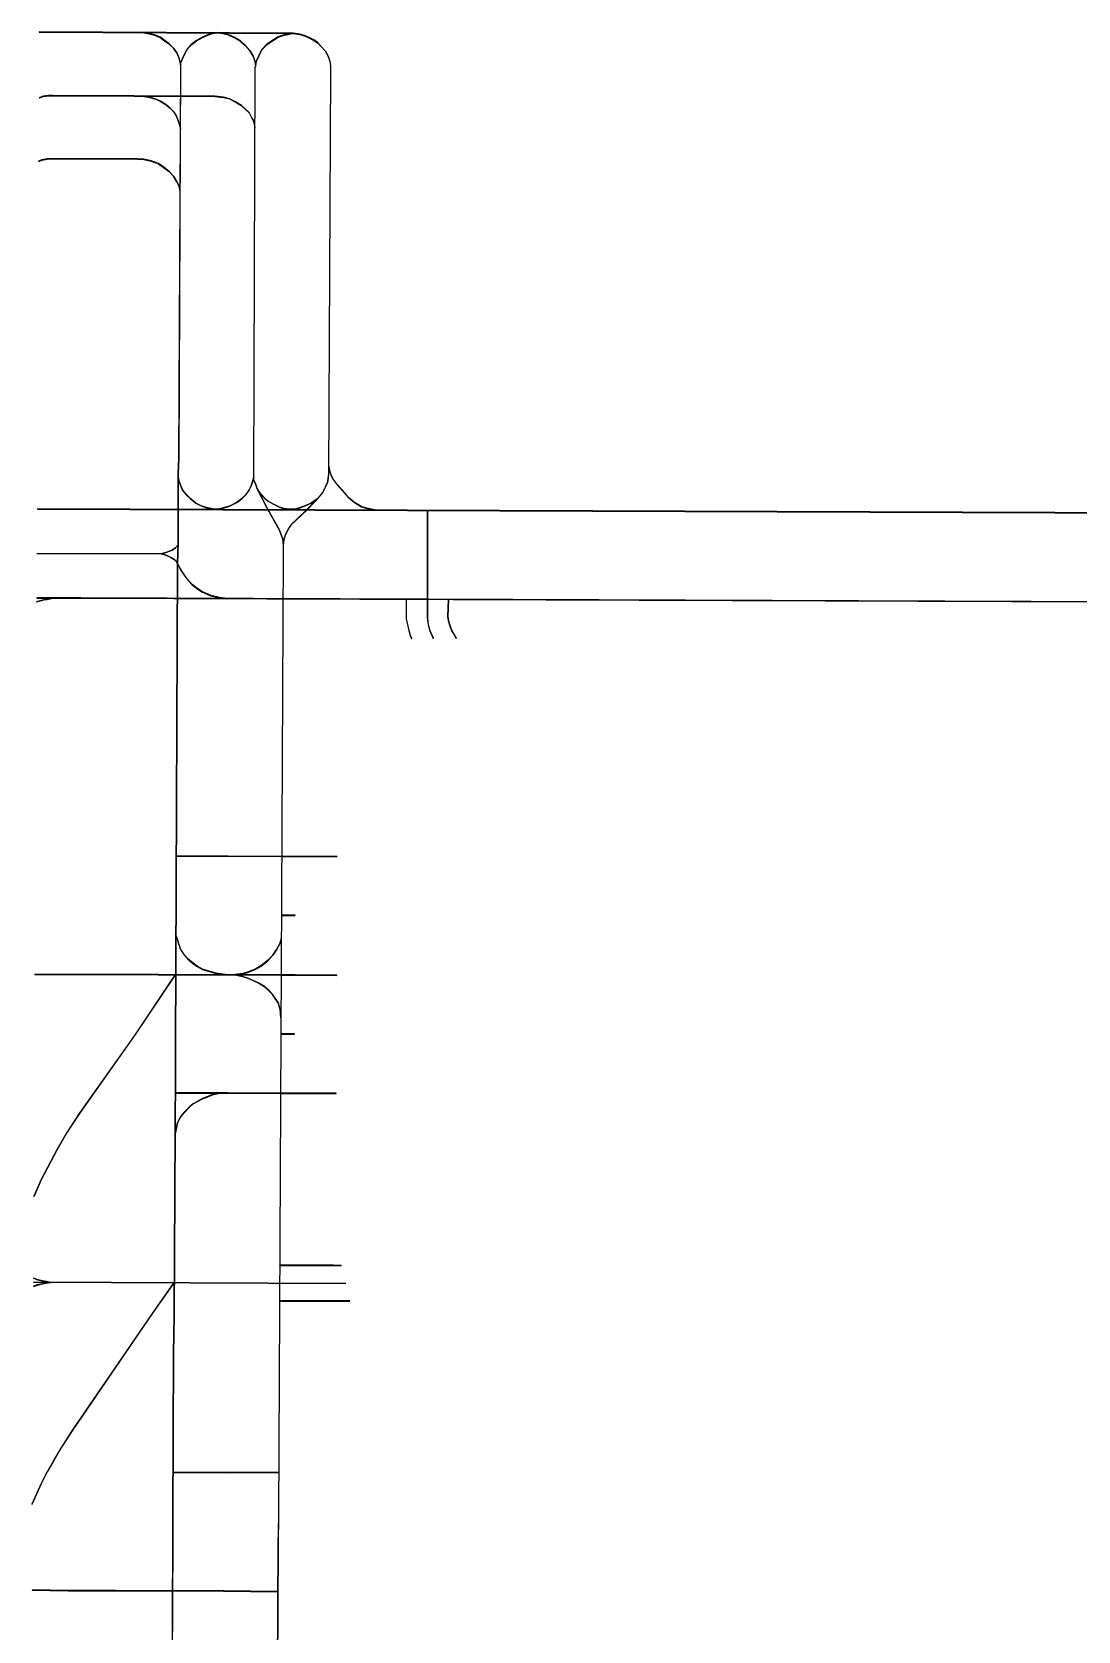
# Model space of a CAD drawing. Extents: x -35426891 to -35397092, y 11996571 to 12011386.
# Drawn here: x -35415089 to -35410662, y 12004619 to 12011386 of the extents above; entities that cross this region are included whole.
import ezdxf

# ---------------------------------------------------------------- set-up
doc = ezdxf.new("R2010")
doc.units = 0

msp = doc.modelspace()

# ---------------------------------------------------------------- linework, layer by layer
at = {"layer": 'mg_to_dxf', "color": 2}
for points in [[(-35413983.46, 12011379.45), (-35413983.39, 12011380.45), (-35415058.08, 12011386.01), (-35415058.08, 12011385.01)], [(-35414593.25, 12011378.07), (-35414593.03, 12011379.04), (-35414623.67, 12011384.61), (-35414623.85, 12011383.63)], [(-35414571.02, 12011372.51), (-35414570.72, 12011373.46), (-35414593.03, 12011379.04), (-35414593.25, 12011378.07)], [(-35414546.06, 12011362.8), (-35414545.56, 12011363.68), (-35414570.72, 12011373.46), (-35414571.02, 12011372.51)], [(-35414532.19, 12011351.7), (-35414531.59, 12011352.51), (-35414545.56, 12011363.68), (-35414546.06, 12011362.8)], [(-35414367.41, 12011362.79), (-35414367.85, 12011363.69), (-35414392.96, 12011349.74), (-35414392.41, 12011348.9)], [(-35414345.17, 12011372.52), (-35414345.54, 12011373.45), (-35414367.85, 12011363.69), (-35414367.41, 12011362.79)], [(-35414325.75, 12011379.46), (-35414325.99, 12011380.44), (-35414345.54, 12011373.45), (-35414345.17, 12011372.52)], [(-35414303.6, 12011382.23), (-35414303.6, 12011383.23), (-35414325.99, 12011380.44), (-35414325.75, 12011379.46)], [(-35414281.42, 12011379.45), (-35414281.23, 12011380.44), (-35414303.6, 12011383.23), (-35414303.6, 12011382.23)], [(-35414259.22, 12011373.9), (-35414258.89, 12011374.85), (-35414281.23, 12011380.44), (-35414281.42, 12011379.45)], [(-35414231.44, 12011361.4), (-35414230.98, 12011362.3), (-35414258.89, 12011374.85), (-35414259.22, 12011373.9)], [(-35414209.23, 12011348.91), (-35414208.65, 12011349.73), (-35414230.98, 12011362.3), (-35414231.44, 12011361.4)], [(-35414047.24, 12011364.18), (-35414047.68, 12011365.09), (-35414067.22, 12011352.53), (-35414066.68, 12011351.69)], [(-35414022.28, 12011372.5), (-35414022.53, 12011373.47), (-35414047.68, 12011365.09), (-35414047.24, 12011364.18)], [(-35414005.6, 12011375.28), (-35414005.8, 12011376.26), (-35414022.53, 12011373.47), (-35414022.28, 12011372.5)], [(-35413994.47, 12011378.06), (-35413994.66, 12011379.05), (-35414005.8, 12011376.26), (-35414005.6, 12011375.28)], [(-35413983.37, 12011379.45), (-35413983.49, 12011380.44), (-35413994.66, 12011379.05), (-35413994.47, 12011378.06)], [(-35413964.02, 12011376.67), (-35413963.85, 12011377.66), (-35413983.39, 12011380.45), (-35413983.46, 12011379.45)], [(-35413950.15, 12011373.89), (-35413949.89, 12011374.86), (-35413963.85, 12011377.66), (-35413964.02, 12011376.67)], [(-35413933.49, 12011368.34), (-35413933.14, 12011369.28), (-35413949.89, 12011374.86), (-35413950.15, 12011373.89)], [(-35413916.82, 12011361.4), (-35413916.4, 12011362.3), (-35413933.14, 12011369.28), (-35413933.49, 12011368.34)], [(-35413900.15, 12011353.06), (-35413899.66, 12011353.93), (-35413916.4, 12011362.3), (-35413916.82, 12011361.4)], [(-35413880.74, 12011340.58), (-35413880.09, 12011341.35), (-35413899.66, 12011353.93), (-35413900.15, 12011353.06)], [(-35414509.94, 12011336.41), (-35414509.3, 12011337.18), (-35414531.59, 12011352.51), (-35414532.19, 12011351.7)], [(-35414490.51, 12011316.98), (-35414489.75, 12011317.63), (-35414509.3, 12011337.18), (-35414509.94, 12011336.41)], [(-35414476.65, 12011297.57), (-35414475.77, 12011298.06), (-35414489.75, 12011317.63), (-35414490.51, 12011316.98)], [(-35414468.33, 12011278.16), (-35414467.38, 12011278.5), (-35414475.77, 12011298.06), (-35414476.65, 12011297.57)], [(-35414436.8, 12011304.53), (-35414437.67, 12011305.02), (-35414451.61, 12011275.75), (-35414450.7, 12011275.34)], [(-35414428.48, 12011317), (-35414429.27, 12011317.61), (-35414437.67, 12011305.02), (-35414436.8, 12011304.53)], [(-35414414.62, 12011332.25), (-35414415.3, 12011332.99), (-35414429.27, 12011317.61), (-35414428.48, 12011317)], [(-35414392.41, 12011348.9), (-35414392.96, 12011349.74), (-35414415.3, 12011332.99), (-35414414.62, 12011332.25)], [(-35414187.02, 12011329.48), (-35414186.31, 12011330.19), (-35414208.65, 12011349.73), (-35414209.23, 12011348.91)], [(-35414167.58, 12011307.27), (-35414166.77, 12011307.85), (-35414186.31, 12011330.19), (-35414187.02, 12011329.48)], [(-35414153.71, 12011283.68), (-35414152.8, 12011284.11), (-35414166.77, 12011307.85), (-35414167.58, 12011307.27)], [(-35414116.64, 12011310.06), (-35414117.48, 12011310.63), (-35414139.82, 12011263.16), (-35414138.85, 12011262.87)], [(-35414094.47, 12011333.62), (-35414095.11, 12011334.4), (-35414117.48, 12011310.63), (-35414116.64, 12011310.06)], [(-35414066.68, 12011351.69), (-35414067.22, 12011352.53), (-35414095.11, 12011334.4), (-35414094.47, 12011333.62)], [(-35413866.86, 12011325.32), (-35413866.13, 12011326), (-35413880.09, 12011341.35), (-35413880.74, 12011340.58)], [(-35413847.42, 12011304.48), (-35413846.6, 12011305.07), (-35413866.13, 12011326), (-35413866.86, 12011325.32)], [(-35413836.33, 12011283.69), (-35413835.42, 12011284.1), (-35413846.6, 12011305.07), (-35413847.42, 12011304.48)], [(-35414459, 12011242.13), (-35414460, 12011242.14), (-35414468.36, 12009584.23), (-35414467.36, 12009584.21)], [(-35414462.78, 12011258.73), (-35414461.8, 12011258.95), (-35414467.38, 12011278.5), (-35414468.33, 12011278.16)], [(-35414460, 12011242.05), (-35414459.01, 12011242.22), (-35414461.8, 12011258.95), (-35414462.78, 12011258.73)], [(-35414450.7, 12011275.34), (-35414451.61, 12011275.75), (-35414460, 12011256.16), (-35414459, 12011255.95)], [(-35414459, 12011255.95), (-35414460, 12011256.16), (-35414460, 12011242.13), (-35414459, 12011242.13)], [(-35414145.39, 12011261.5), (-35414144.42, 12011261.75), (-35414152.8, 12011284.11), (-35414153.71, 12011283.68)], [(-35414144.4, 12011236.57), (-35414145.4, 12011236.57), (-35414150.97, 12009502.09), (-35414149.97, 12009502.09)], [(-35414142.64, 12011242.22), (-35414141.6, 12011242.05), (-35414144.42, 12011261.75), (-35414145.39, 12011261.5)], [(-35414145.35, 12011236.79), (-35414144.46, 12011236.34), (-35414141.6, 12011242.05), (-35414142.64, 12011242.22)], [(-35414138.85, 12011262.87), (-35414139.82, 12011263.16), (-35414142.62, 12011242.2), (-35414141.62, 12011242.07)], [(-35414138.85, 12011262.87), (-35414139.82, 12011263.16), (-35414139.82, 12011263.16), (-35414138.85, 12011262.87)], [(-35413828.01, 12011261.5), (-35413827.03, 12011261.75), (-35413835.42, 12011284.1), (-35413836.33, 12011283.69)], [(-35413833.59, 12009516.05), (-35413832.59, 12009515.97), (-35413824.24, 12011221.25), (-35413825.24, 12011221.26)], [(-35413825.24, 12011242.1), (-35413824.24, 12011242.17), (-35413827.03, 12011261.75), (-35413828.01, 12011261.5)], [(-35413825.24, 12011221.26), (-35413824.24, 12011221.25), (-35413824.24, 12011242.17), (-35413825.24, 12011242.1)], [(-35415041.25, 12011113.58), (-35415041.5, 12011114.56), (-35415058.27, 12011107.57), (-35415057.89, 12011106.65)], [(-35415019.07, 12011116.35), (-35415019.13, 12011117.35), (-35415041.5, 12011114.56), (-35415041.25, 12011113.58)], [(-35414999.62, 12011116.35), (-35414999.61, 12011117.35), (-35415019.13, 12011117.35), (-35415019.07, 12011116.35)], [(-35414314.76, 12011113.57), (-35414314.7, 12011114.57), (-35414999.61, 12011117.35), (-35414999.62, 12011116.35)], [(-35414596.04, 12011110.79), (-35414595.81, 12011111.77), (-35414623.69, 12011115.95), (-35414623.84, 12011114.97)], [(-35414565.47, 12011101.07), (-35414565.12, 12011102.01), (-35414595.81, 12011111.77), (-35414596.04, 12011110.79)], [(-35414546.04, 12011092.74), (-35414545.58, 12011093.63), (-35414565.12, 12011102.01), (-35414565.47, 12011101.07)], [(-35414523.83, 12011078.86), (-35414523.25, 12011079.68), (-35414545.58, 12011093.63), (-35414546.04, 12011092.74)], [(-35414278.64, 12011109.4), (-35414278.44, 12011110.38), (-35414314.7, 12011114.57), (-35414314.76, 12011113.57)], [(-35414253.66, 12011102.46), (-35414253.3, 12011103.4), (-35414278.44, 12011110.38), (-35414278.64, 12011109.4)], [(-35414228.67, 12011089.97), (-35414228.18, 12011090.84), (-35414253.3, 12011103.4), (-35414253.66, 12011102.46)], [(-35414203.67, 12011074.69), (-35414203.07, 12011075.49), (-35414228.18, 12011090.84), (-35414228.67, 12011089.97)], [(-35414504.39, 12011063.59), (-35414503.71, 12011064.32), (-35414523.25, 12011079.68), (-35414523.83, 12011078.86)], [(-35414487.75, 12011045.56), (-35414486.94, 12011046.16), (-35414503.71, 12011064.32), (-35414504.39, 12011063.59)], [(-35414479.44, 12011031.71), (-35414478.54, 12011032.16), (-35414486.94, 12011046.16), (-35414487.75, 12011045.56)], [(-35414471.11, 12011010.89), (-35414470.17, 12011011.23), (-35414478.54, 12011032.16), (-35414479.44, 12011031.71)], [(-35414170.37, 12011044.16), (-35414169.55, 12011044.77), (-35414203.07, 12011075.49), (-35414203.67, 12011074.69)], [(-35414203.67, 12011074.69), (-35414203.07, 12011075.49), (-35414203.07, 12011075.49), (-35414203.67, 12011074.69)], [(-35414159.27, 12011021.96), (-35414158.38, 12011022.42), (-35414169.55, 12011044.77), (-35414170.37, 12011044.16)], [(-35414150.94, 12011006.7), (-35414150, 12011007.06), (-35414158.38, 12011022.42), (-35414159.27, 12011021.96)], [(-35414459.98, 12010976.1), (-35414459.03, 12010976.41), (-35414470.17, 12011011.23), (-35414471.11, 12011010.89)], [(-35414145.39, 12010981.72), (-35414144.42, 12010981.93), (-35414150, 12011007.06), (-35414150.94, 12011006.7)], [(-35415046.8, 12010843.53), (-35415047.08, 12010844.49), (-35415061.05, 12010838.91), (-35415060.68, 12010837.98)], [(-35415024.62, 12010847.69), (-35415024.73, 12010848.69), (-35415047.08, 12010844.49), (-35415046.8, 12010843.53)], [(-35414982.9, 12010849.08), (-35414982.92, 12010850.08), (-35415024.73, 12010848.69), (-35415024.62, 12010847.69)], [(-35414643.27, 12010847.69), (-35414643.24, 12010848.69), (-35414982.92, 12010850.08), (-35414982.9, 12010849.08)], [(-35414615.48, 12010846.3), (-35414615.34, 12010847.29), (-35414643.24, 12010848.69), (-35414643.27, 12010847.69)], [(-35414584.93, 12010839.36), (-35414584.65, 12010840.32), (-35414615.34, 12010847.29), (-35414615.48, 12010846.3)], [(-35414554.39, 12010828.25), (-35414553.93, 12010829.15), (-35414584.65, 12010840.32), (-35414584.93, 12010839.36)], [(-35414532.19, 12010812.98), (-35414531.59, 12010813.79), (-35414553.93, 12010829.15), (-35414554.39, 12010828.25)], [(-35414507.17, 12010793.53), (-35414506.49, 12010794.27), (-35414531.59, 12010813.79), (-35414532.19, 12010812.98)], [(-35414490.53, 12010775.5), (-35414489.73, 12010776.1), (-35414506.49, 12010794.27), (-35414507.17, 12010793.53)], [(-35414476.64, 12010751.89), (-35414475.77, 12010752.38), (-35414489.73, 12010776.1), (-35414490.53, 12010775.5)], [(-35414468.33, 12010736.65), (-35414467.39, 12010737.01), (-35414475.77, 12010752.38), (-35414476.64, 12010751.89)], [(-35414462.77, 12010713.05), (-35414461.8, 12010713.28), (-35414467.39, 12010737.01), (-35414468.33, 12010736.65)], [(-35414467.36, 12009584.21), (-35414468.36, 12009584.23), (-35414471.14, 12009517.41), (-35414470.14, 12009517.39)], [(-35413832.6, 12009552.3), (-35413833.58, 12009552.1), (-35413828, 12009524.23), (-35413827.04, 12009524.49)], [(-35414470.14, 12009517.39), (-35414471.14, 12009517.41), (-35414471.14, 12009225.08), (-35414470.14, 12009225.07)], [(-35414470.16, 12009502.23), (-35414471.12, 12009501.95), (-35414465.55, 12009482.45), (-35414464.6, 12009482.76)], [(-35414464.6, 12009482.76), (-35414465.55, 12009482.45), (-35414459.97, 12009467.11), (-35414459.04, 12009467.47)], [(-35414459.04, 12009467.47), (-35414459.97, 12009467.11), (-35414451.59, 12009446.15), (-35414450.72, 12009446.67)], [(-35414170.39, 12009448.05), (-35414169.53, 12009447.55), (-35414161.14, 12009465.71), (-35414162.07, 12009466.08)], [(-35414162.07, 12009466.08), (-35414161.14, 12009465.71), (-35414155.56, 12009482.45), (-35414156.52, 12009482.75)], [(-35414156.52, 12009482.75), (-35414155.56, 12009482.45), (-35414149.99, 12009501.95), (-35414150.95, 12009502.23)], [(-35414149.97, 12009502.09), (-35414150.97, 12009502.09), (-35414150.97, 12009490.84), (-35414149.97, 12009491.06)], [(-35414149.97, 12009491.06), (-35414150.97, 12009490.84), (-35414142.59, 12009472.68), (-35414141.65, 12009473.04)], [(-35414141.65, 12009473.04), (-35414142.59, 12009472.68), (-35414137.02, 12009454.57), (-35414136.09, 12009454.95)], [(-35413858.57, 12009438.33), (-35413857.72, 12009437.79), (-35413846.55, 12009461.51), (-35413847.46, 12009461.93)], [(-35413847.46, 12009461.93), (-35413846.55, 12009461.51), (-35413838.17, 12009479.67), (-35413839.14, 12009479.97)], [(-35413839.14, 12009479.97), (-35413838.17, 12009479.67), (-35413835.38, 12009496.44), (-35413836.37, 12009496.6)], [(-35413836.37, 12009496.6), (-35413835.38, 12009496.44), (-35413832.59, 12009515.97), (-35413833.59, 12009516.05)], [(-35413827.04, 12009524.49), (-35413828, 12009524.23), (-35413825.21, 12009515.85), (-35413824.26, 12009516.17)], [(-35413824.26, 12009516.17), (-35413825.21, 12009515.85), (-35413822.41, 12009507.46), (-35413821.49, 12009507.86)], [(-35413821.49, 12009507.86), (-35413822.41, 12009507.46), (-35413814.02, 12009492.07), (-35413813.18, 12009492.62)], [(-35413813.18, 12009492.62), (-35413814.02, 12009492.07), (-35413797.28, 12009469.76), (-35413796.51, 12009470.39)], [(-35413796.51, 12009470.39), (-35413797.28, 12009469.76), (-35413775, 12009444.69), (-35413774.25, 12009445.34)], [(-35414450.72, 12009446.67), (-35414451.59, 12009446.15), (-35414434.81, 12009426.58), (-35414434.08, 12009427.26)], [(-35414434.08, 12009427.26), (-35414434.81, 12009426.58), (-35414418.08, 12009409.84), (-35414417.41, 12009410.59)], [(-35414417.41, 12009410.59), (-35414418.08, 12009409.84), (-35414395.74, 12009391.7), (-35414395.2, 12009392.54)], [(-35414395.2, 12009392.54), (-35414395.74, 12009391.7), (-35414373.4, 12009380.52), (-35414373, 12009381.44)], [(-35414253.67, 12009380.05), (-35414253.29, 12009379.13), (-35414219.8, 12009395.87), (-35414220.34, 12009396.72)], [(-35414220.34, 12009396.72), (-35414219.8, 12009395.87), (-35414200.25, 12009411.23), (-35414200.92, 12009411.98)], [(-35414220.34, 12009396.72), (-35414219.8, 12009395.87), (-35414219.8, 12009395.87), (-35414220.34, 12009396.72)], [(-35414200.92, 12009411.98), (-35414200.25, 12009411.23), (-35414183.5, 12009427.99), (-35414184.26, 12009428.64)], [(-35414184.26, 12009428.64), (-35414183.5, 12009427.99), (-35414169.53, 12009447.55), (-35414170.39, 12009448.05)], [(-35414136.09, 12009454.95), (-35414137.02, 12009454.57), (-35414092.45, 12009366.82), (-35414091.57, 12009367.3)], [(-35414133.37, 12009448.1), (-35414134.16, 12009447.5), (-35414120.23, 12009429.38), (-35414119.46, 12009430.03)], [(-35414119.46, 12009430.03), (-35414120.23, 12009429.38), (-35414103.48, 12009411.24), (-35414102.8, 12009411.97)], [(-35414102.8, 12009411.97), (-35414103.48, 12009411.24), (-35414089.5, 12009400.06), (-35414088.94, 12009400.89)], [(-35414088.94, 12009400.89), (-35414089.5, 12009400.06), (-35414069.97, 12009388.89), (-35414069.5, 12009389.78)], [(-35413933.51, 12009381.44), (-35413933.12, 12009380.52), (-35413908.02, 12009391.68), (-35413908.5, 12009392.56)], [(-35413925.31, 12009364.63), (-35413924.61, 12009363.92), (-35413893.97, 12009395.95), (-35413894.7, 12009396.64)], [(-35413908.5, 12009392.56), (-35413908.02, 12009391.68), (-35413882.92, 12009408.41), (-35413883.48, 12009409.24)], [(-35413894.7, 12009396.64), (-35413893.97, 12009395.95), (-35413877.26, 12009414.06), (-35413878.01, 12009414.72)], [(-35413878.01, 12009414.72), (-35413877.26, 12009414.06), (-35413857.72, 12009437.79), (-35413858.57, 12009438.33)], [(-35413774.25, 12009445.34), (-35413775, 12009444.69), (-35413749.92, 12009415.43), (-35413749.21, 12009416.14)], [(-35413749.21, 12009416.14), (-35413749.92, 12009415.43), (-35413724.8, 12009394.49), (-35413724.22, 12009395.31)], [(-35413724.22, 12009395.31), (-35413724.8, 12009394.49), (-35413694.09, 12009376.34), (-35413693.68, 12009377.27)], [(-35409587.38, 12009347.07), (-35409587.37, 12009348.07), (-35415066.43, 12009367.56), (-35415066.43, 12009366.56)], [(-35414373, 12009381.44), (-35414373.4, 12009380.52), (-35414351.07, 12009372.15), (-35414350.78, 12009373.11)], [(-35414350.78, 12009373.11), (-35414351.07, 12009372.15), (-35414325.94, 12009366.57), (-35414325.8, 12009367.56)], [(-35414325.8, 12009367.56), (-35414325.94, 12009366.57), (-35414303.56, 12009365.17), (-35414303.63, 12009366.17)], [(-35414303.63, 12009366.17), (-35414303.56, 12009365.17), (-35414289.56, 12009367.97), (-35414289.79, 12009368.94)], [(-35414289.79, 12009368.94), (-35414289.56, 12009367.97), (-35414270.04, 12009373.54), (-35414270.33, 12009374.5)], [(-35414270.33, 12009374.5), (-35414270.04, 12009373.54), (-35414253.29, 12009379.13), (-35414253.67, 12009380.05)], [(-35414091.57, 12009367.3), (-35414092.45, 12009366.82), (-35414042.35, 12009279.15), (-35414041.44, 12009279.58)], [(-35414069.5, 12009389.78), (-35414069.97, 12009388.89), (-35414042.09, 12009374.95), (-35414041.7, 12009375.87)], [(-35414041.7, 12009375.87), (-35414042.09, 12009374.95), (-35414022.52, 12009367.96), (-35414022.29, 12009368.94)], [(-35414022.29, 12009368.94), (-35414022.52, 12009367.96), (-35414000.16, 12009365.17), (-35414000.1, 12009366.17)], [(-35414000.1, 12009366.17), (-35414000.16, 12009365.17), (-35413977.79, 12009365.17), (-35413977.93, 12009366.17)], [(-35413977.93, 12009366.17), (-35413977.79, 12009365.17), (-35413958.21, 12009370.76), (-35413958.53, 12009371.71)], [(-35413972.63, 12009320.1), (-35413971.95, 12009319.37), (-35413924.61, 12009363.92), (-35413925.31, 12009364.63)], [(-35413958.53, 12009371.71), (-35413958.21, 12009370.76), (-35413933.12, 12009380.52), (-35413933.51, 12009381.44)], [(-35413693.68, 12009377.27), (-35413694.09, 12009376.34), (-35413666.16, 12009367.97), (-35413665.92, 12009368.94)], [(-35413665.92, 12009368.94), (-35413666.16, 12009367.97), (-35413638.3, 12009362.4), (-35413638.1, 12009363.38)], [(-35413414.98, 12009361.49), (-35413415.98, 12009361.49), (-35413415.98, 12009142.94), (-35413414.98, 12009142.94)], [(-35414041.44, 12009279.58), (-35414042.35, 12009279.15), (-35414028.46, 12009241.67), (-35414027.48, 12009241.89)], [(-35414022.9, 12009239.1), (-35414021.91, 12009238.89), (-35414016.37, 12009256.91), (-35414017.3, 12009257.27)], [(-35414017.3, 12009257.27), (-35414016.37, 12009256.91), (-35414005.26, 12009280.51), (-35414006.14, 12009281)], [(-35414006.14, 12009281), (-35414005.26, 12009280.51), (-35413991.4, 12009301.31), (-35413992.16, 12009301.96)], [(-35413992.16, 12009301.96), (-35413991.4, 12009301.31), (-35413971.95, 12009319.37), (-35413972.63, 12009320.1)], [(-35414518.12, 12009185.18), (-35414517.81, 12009184.23), (-35414495.46, 12009192.61), (-35414495.93, 12009193.5)], [(-35414495.93, 12009193.5), (-35414495.46, 12009192.61), (-35414481.44, 12009202.43), (-35414482.11, 12009203.18)], [(-35414482.11, 12009203.18), (-35414481.44, 12009202.43), (-35414470.27, 12009215), (-35414471.01, 12009215.66)], [(-35414470.14, 12009225.07), (-35414471.14, 12009225.08), (-35414473.92, 12009135.99), (-35414472.92, 12009135.97)], [(-35414027.48, 12009241.89), (-35414028.46, 12009241.67), (-35414025.69, 12009212.52), (-35414024.69, 12009212.57)], [(-35414025.69, 12009212.6), (-35414024.69, 12009212.49), (-35414021.91, 12009238.89), (-35414022.9, 12009239.1)], [(-35414024.69, 12009212.57), (-35414025.69, 12009212.52), (-35414025.69, 12009177.74), (-35414024.69, 12009177.74)], [(-35415069.21, 12009179.64), (-35415069.22, 12009178.64), (-35414542.96, 12009177.24), (-35414543.09, 12009178.24)], [(-35414543.09, 12009178.24), (-35414542.96, 12009177.24), (-35414517.81, 12009184.23), (-35414518.12, 12009185.18)], [(-35414526.48, 12009173.09), (-35414526.16, 12009174.04), (-35414540.1, 12009178.22), (-35414540.39, 12009177.27)], [(-35414515.39, 12009168.93), (-35414514.99, 12009169.85), (-35414526.16, 12009174.04), (-35414526.48, 12009173.09)], [(-35414501.51, 12009161.99), (-35414501.02, 12009162.87), (-35414514.99, 12009169.85), (-35414515.39, 12009168.93)], [(-35414487.65, 12009153.68), (-35414487.03, 12009154.48), (-35414501.02, 12009162.87), (-35414501.51, 12009161.99)], [(-35414479.39, 12009145.42), (-35414478.59, 12009146.03), (-35414487.03, 12009154.48), (-35414487.65, 12009153.68)], [(-35414472.92, 12009135.97), (-35414473.92, 12009135.99), (-35414482.28, 12007095.26), (-35414481.28, 12007095.26)], [(-35414473.86, 12009135.74), (-35414472.99, 12009136.23), (-35414478.59, 12009146.03), (-35414479.39, 12009145.42)], [(-35414472.99, 12009136.23), (-35414473.86, 12009135.74), (-35414457.15, 12009106.49), (-35414456.29, 12009107.01)], [(-35414045.18, 12005107.44), (-35414044.18, 12005107.42), (-35414024.69, 12009177.74), (-35414025.69, 12009177.75)], [(-35413414.98, 12009142.94), (-35413415.98, 12009142.94), (-35413415.98, 12008985.64), (-35413414.98, 12008985.64)], [(-35414456.29, 12009107.01), (-35414457.15, 12009106.49), (-35414434.84, 12009073.04), (-35414434.05, 12009073.65)], [(-35414434.05, 12009073.65), (-35414434.84, 12009073.04), (-35414412.52, 12009047.92), (-35414411.83, 12009048.65)], [(-35414882.68, 12008990.71), (-35414882.68, 12008991.71), (-35415069.22, 12008991.71), (-35415069.22, 12008990.71)], [(-35415024.57, 12008985.15), (-35415024.77, 12008986.13), (-35415038.7, 12008983.35), (-35415038.48, 12008982.37)], [(-35414999.51, 12008990.72), (-35414999.72, 12008991.7), (-35415024.77, 12008986.13), (-35415024.57, 12008985.15)], [(-35409762.78, 12008971.22), (-35409762.77, 12008972.22), (-35414882.68, 12008991.71), (-35414882.68, 12008990.71)], [(-35414411.83, 12009048.65), (-35414412.52, 12009047.92), (-35414387.41, 12009028.39), (-35414386.83, 12009029.21)], [(-35414386.83, 12009029.21), (-35414387.41, 12009028.39), (-35414367.86, 12009015.82), (-35414367.4, 12009016.71)], [(-35414367.4, 12009016.71), (-35414367.86, 12009015.82), (-35414331.59, 12009000.48), (-35414331.28, 12009001.43)], [(-35414331.28, 12009001.43), (-35414331.59, 12009000.48), (-35414295.33, 12008992.11), (-35414295.15, 12008993.1)], [(-35414295.15, 12008993.1), (-35414295.33, 12008992.11), (-35414264.69, 12008987.93), (-35414264.55, 12008988.92)], [(-35413504.07, 12008985.64), (-35413505.07, 12008985.64), (-35413505.07, 12008902.07), (-35413504.07, 12008902.18)], [(-35413414.98, 12008985.64), (-35413415.98, 12008985.64), (-35413415.98, 12008923), (-35413414.98, 12008923)], [(-35415055.16, 12008978.2), (-35415055.43, 12008979.17), (-35415069.36, 12008974.99), (-35415069.07, 12008974.03)], [(-35415038.48, 12008982.37), (-35415038.7, 12008983.35), (-35415055.43, 12008979.17), (-35415055.16, 12008978.2)], [(-35413414.98, 12008923), (-35413415.98, 12008923), (-35413415.98, 12008907.66), (-35413414.98, 12008907.72)], [(-35413325.89, 12008984.23), (-35413326.89, 12008984.27), (-35413329.67, 12008911.84), (-35413328.67, 12008911.89)], [(-35413504.07, 12008902.18), (-35413505.07, 12008902.07), (-35413493.92, 12008853.28), (-35413492.95, 12008853.52)], [(-35413492.95, 12008853.52), (-35413493.92, 12008853.28), (-35413488.34, 12008832.36), (-35413487.39, 12008832.68)], [(-35413414.98, 12008907.72), (-35413415.98, 12008907.66), (-35413413.19, 12008886.73), (-35413412.2, 12008886.89)], [(-35413412.2, 12008886.89), (-35413413.19, 12008886.73), (-35413410.4, 12008871.38), (-35413409.42, 12008871.61)], [(-35413409.42, 12008871.61), (-35413410.4, 12008871.38), (-35413404.81, 12008851.84), (-35413403.87, 12008852.18)], [(-35413403.87, 12008852.18), (-35413404.81, 12008851.84), (-35413390.88, 12008819.79), (-35413389.96, 12008820.19)], [(-35413328.67, 12008911.89), (-35413329.67, 12008911.84), (-35413326.88, 12008893.66), (-35413325.9, 12008893.88)], [(-35413325.9, 12008893.88), (-35413326.88, 12008893.66), (-35413321.29, 12008875.52), (-35413320.34, 12008875.83)], [(-35413320.34, 12008875.83), (-35413321.29, 12008875.52), (-35413312.92, 12008851.78), (-35413312.02, 12008852.23)], [(-35413312.02, 12008852.23), (-35413312.92, 12008851.78), (-35413301.76, 12008835.04), (-35413300.9, 12008835.56)], [(-35413487.39, 12008832.68), (-35413488.34, 12008832.36), (-35413482.76, 12008818.41), (-35413481.83, 12008818.79)], [(-35413300.9, 12008835.56), (-35413301.76, 12008835.04), (-35413293.42, 12008819.75), (-35413292.54, 12008820.23)], [(-35414478.99, 12007898.96), (-35414478.99, 12007897.96), (-35414259.05, 12007897.96), (-35414259.05, 12007898.96)], [(-35414259.05, 12007898.96), (-35414259.05, 12007897.96), (-35414033.54, 12007896.57), (-35414033.54, 12007897.57)], [(-35414033.54, 12007897.57), (-35414033.54, 12007896.57), (-35413796.89, 12007896.57), (-35413796.89, 12007897.57)], [(-35414033.54, 12007648.4), (-35414033.54, 12007647.4), (-35413975.08, 12007647.4), (-35413975.08, 12007648.4)], [(-35414481.31, 12007568.72), (-35414482.25, 12007568.38), (-35414473.9, 12007544.73), (-35414472.95, 12007545.04)], [(-35414472.95, 12007545.04), (-35414473.9, 12007544.73), (-35414468.33, 12007525.24), (-35414467.38, 12007525.55)], [(-35414467.38, 12007525.55), (-35414468.33, 12007525.24), (-35414459.95, 12007502.9), (-35414459.06, 12007503.35)], [(-35414459.06, 12007503.35), (-35414459.95, 12007502.9), (-35414445.98, 12007481.94), (-35414445.18, 12007482.55)], [(-35414070.13, 12007479.77), (-35414069.34, 12007479.15), (-35414052.6, 12007504.26), (-35414053.46, 12007504.78)], [(-35414053.46, 12007504.78), (-35414052.6, 12007504.26), (-35414038.64, 12007529.38), (-35414039.58, 12007529.76)], [(-35414039.58, 12007529.76), (-35414038.64, 12007529.38), (-35414033.06, 12007550.33), (-35414034.02, 12007550.58)], [(-35414445.18, 12007482.55), (-35414445.98, 12007481.94), (-35414429.23, 12007462.4), (-35414428.52, 12007463.11)], [(-35414428.52, 12007463.11), (-35414429.23, 12007462.4), (-35414409.7, 12007445.66), (-35414409.08, 12007446.45)], [(-35414409.08, 12007446.45), (-35414409.7, 12007445.66), (-35414390.17, 12007431.71), (-35414389.63, 12007432.55)], [(-35414389.63, 12007432.55), (-35414390.17, 12007431.71), (-35414367.83, 12007419.14), (-35414367.43, 12007420.07)], [(-35414142.34, 12007421.45), (-35414141.9, 12007420.54), (-35414119.57, 12007433.11), (-35414120.13, 12007433.94)], [(-35414120.13, 12007433.94), (-35414119.57, 12007433.11), (-35414091.67, 12007455.43), (-35414092.35, 12007456.16)], [(-35414092.35, 12007456.16), (-35414091.67, 12007455.43), (-35414069.34, 12007479.15), (-35414070.13, 12007479.77)], [(-35414033.54, 12007395.44), (-35414033.54, 12007396.44), (-35415077.57, 12007399.22), (-35415077.57, 12007398.22)], [(-35414481.36, 12007397.05), (-35414482.19, 12007397.61), (-35414654.8, 12007140.09), (-35414653.98, 12007139.52)], [(-35414367.43, 12007420.07), (-35414367.83, 12007419.14), (-35414339.93, 12007410.77), (-35414339.65, 12007411.73)], [(-35414339.65, 12007411.73), (-35414339.93, 12007410.77), (-35414309.27, 12007402.41), (-35414309.06, 12007403.39)], [(-35414309.06, 12007403.39), (-35414309.27, 12007402.41), (-35414270.26, 12007396.84), (-35414270.12, 12007397.83)], [(-35414197.94, 12007388.5), (-35414197.67, 12007389.46), (-35414231.09, 12007397.82), (-35414231.33, 12007396.85)], [(-35414231.27, 12007397.83), (-35414231.15, 12007396.83), (-35414194.91, 12007401.02), (-35414195.12, 12007402)], [(-35414175.71, 12007381.55), (-35414175.35, 12007382.49), (-35414197.67, 12007389.46), (-35414197.94, 12007388.5)], [(-35414195.12, 12007402), (-35414194.91, 12007401.02), (-35414172.58, 12007408), (-35414172.91, 12007408.94)], [(-35414150.67, 12007370.42), (-35414150.27, 12007371.34), (-35414175.35, 12007382.49), (-35414175.71, 12007381.55)], [(-35414172.91, 12007408.94), (-35414172.58, 12007408), (-35414141.9, 12007420.54), (-35414142.34, 12007421.45)], [(-35414128.43, 12007360.69), (-35414127.97, 12007361.58), (-35414150.27, 12007371.34), (-35414150.67, 12007370.42)], [(-35414106.23, 12007346.82), (-35414105.62, 12007347.62), (-35414127.97, 12007361.58), (-35414128.43, 12007360.69)], [(-35413975.08, 12007395.44), (-35413975.07, 12007396.44), (-35414033.54, 12007396.44), (-35414033.54, 12007395.44)], [(-35413799.68, 12007394.05), (-35413799.67, 12007395.05), (-35413975.07, 12007396.44), (-35413975.08, 12007395.44)], [(-35414089.57, 12007331.54), (-35414088.88, 12007332.27), (-35414105.62, 12007347.62), (-35414106.23, 12007346.82)], [(-35414072.91, 12007314.89), (-35414072.12, 12007315.51), (-35414088.88, 12007332.27), (-35414089.57, 12007331.54)], [(-35414061.8, 12007296.83), (-35414060.96, 12007297.38), (-35414072.12, 12007315.51), (-35414072.91, 12007314.89)], [(-35414047.91, 12007277.39), (-35414047.01, 12007277.84), (-35414060.96, 12007297.38), (-35414061.8, 12007296.83)], [(-35414039.6, 12007251.07), (-35414038.62, 12007251.26), (-35414047.01, 12007277.84), (-35414047.91, 12007277.39)], [(-35414036.82, 12007214.94), (-35414035.83, 12007215.01), (-35414038.62, 12007251.26), (-35414039.6, 12007251.07)], [(-35414653.98, 12007139.52), (-35414654.8, 12007140.09), (-35414885.88, 12006814.35), (-35414885.05, 12006813.79)], [(-35414481.28, 12007095.26), (-35414482.28, 12007095.26), (-35414482.28, 12006990.86), (-35414481.28, 12006990.85)], [(-35414036.33, 12007145.87), (-35414036.33, 12007144.87), (-35413977.86, 12007144.87), (-35413977.86, 12007145.87)], [(-35414481.28, 12006990.85), (-35414482.28, 12006990.86), (-35414487.84, 12005955.19), (-35414486.84, 12005955.17)], [(-35414481.78, 12006896.7), (-35414481.78, 12006895.7), (-35414261.84, 12006895.7), (-35414261.83, 12006896.7)], [(-35414325.71, 12006888.76), (-35414326.02, 12006889.71), (-35414345.54, 12006881.35), (-35414345.17, 12006880.42)], [(-35414295.13, 12006895.71), (-35414295.35, 12006896.68), (-35414326.02, 12006889.71), (-35414325.71, 12006888.76)], [(-35414261.83, 12006896.7), (-35414261.84, 12006895.7), (-35414036.33, 12006894.31), (-35414036.32, 12006895.31)], [(-35414036.32, 12006895.31), (-35414036.33, 12006894.31), (-35413802.46, 12006894.31), (-35413802.46, 12006895.31)], [(-35414422.97, 12006835.98), (-35414423.66, 12006836.7), (-35414443.17, 12006815.79), (-35414442.43, 12006815.13)], [(-35414406.32, 12006849.85), (-35414406.89, 12006850.67), (-35414423.66, 12006836.7), (-35414422.97, 12006835.98)], [(-35414367.42, 12006872.08), (-35414367.84, 12006872.99), (-35414406.89, 12006850.67), (-35414406.32, 12006849.85)], [(-35414406.32, 12006849.85), (-35414406.89, 12006850.67), (-35414406.89, 12006850.67), (-35414406.32, 12006849.85)], [(-35414345.17, 12006880.42), (-35414345.54, 12006881.35), (-35414367.84, 12006872.99), (-35414367.42, 12006872.08)], [(-35414885.05, 12006813.79), (-35414885.88, 12006814.35), (-35414944.36, 12006725.24), (-35414943.51, 12006724.72)], [(-35414472.95, 12006769.35), (-35414473.9, 12006769.69), (-35414485.05, 12006716.73), (-35414484.07, 12006716.52)], [(-35414459.09, 12006795.69), (-35414459.92, 12006796.25), (-35414473.9, 12006769.69), (-35414472.95, 12006769.35)], [(-35414442.43, 12006815.13), (-35414443.17, 12006815.79), (-35414459.92, 12006796.25), (-35414459.09, 12006795.69)], [(-35414943.51, 12006724.72), (-35414944.36, 12006725.24), (-35414983.35, 12006655.61), (-35414982.47, 12006655.13)], [(-35414484.07, 12006716.52), (-35414485.05, 12006716.73), (-35414485.05, 12006716.73), (-35414484.07, 12006716.52)], [(-35414982.47, 12006655.13), (-35414983.35, 12006655.61), (-35415050.18, 12006530.31), (-35415049.28, 12006529.87)], [(-35415049.28, 12006529.87), (-35415050.18, 12006530.31), (-35415080.81, 12006459.3), (-35415079.89, 12006458.9)], [(-35413813.61, 12006166.27), (-35413813.59, 12006167.27), (-35414041.89, 12006167.27), (-35414041.89, 12006166.27)], [(-35413780.21, 12006164.88), (-35413780.17, 12006165.88), (-35413813.59, 12006167.27), (-35413813.61, 12006166.27)], [(-35415082.97, 12006112.95), (-35415083.3, 12006112.01), (-35415063.79, 12006105.04), (-35415063.51, 12006106)], [(-35415066.29, 12006082.77), (-35415066.57, 12006083.73), (-35415083.29, 12006078.15), (-35415082.98, 12006077.21)], [(-35415083.13, 12006096.28), (-35415083.14, 12006095.28), (-35413760.7, 12006089.71), (-35413760.7, 12006090.71)], [(-35415044.05, 12006088.33), (-35415044.27, 12006089.3), (-35415066.57, 12006083.73), (-35415066.29, 12006082.77)], [(-35415063.51, 12006106), (-35415063.79, 12006105.04), (-35415044.25, 12006100.85), (-35415044.07, 12006101.84)], [(-35415030.15, 12006091.11), (-35415030.32, 12006092.09), (-35415044.27, 12006089.3), (-35415044.05, 12006088.33)], [(-35415044.07, 12006101.84), (-35415044.25, 12006100.85), (-35415027.56, 12006098.07), (-35415027.35, 12006099.05)], [(-35415010.68, 12006093.89), (-35415010.82, 12006094.88), (-35415030.32, 12006092.09), (-35415030.15, 12006091.11)], [(-35415027.35, 12006099.05), (-35415027.56, 12006098.07), (-35415010.87, 12006093.9), (-35415010.63, 12006094.87)], [(-35414486.94, 12006094.1), (-35414487.75, 12006094.67), (-35414579.63, 12005963.82), (-35414578.81, 12005963.25)], [(-35414041.89, 12006016.93), (-35414041.89, 12006015.93), (-35413813.6, 12006015.93), (-35413813.6, 12006016.93)], [(-35413813.6, 12006016.93), (-35413813.6, 12006015.93), (-35413744, 12006015.93), (-35413744, 12006016.93)], [(-35414578.81, 12005963.25), (-35414579.63, 12005963.82), (-35414916.51, 12005471.03), (-35414915.68, 12005470.48)], [(-35414486.84, 12005955.17), (-35414487.84, 12005955.19), (-35414490.63, 12005795.1), (-35414489.63, 12005795.09)], [(-35414489.63, 12005795.09), (-35414490.63, 12005795.1), (-35414493.41, 12005100.47), (-35414492.41, 12005100.47)], [(-35414915.68, 12005470.48), (-35414916.51, 12005471.03), (-35414966.63, 12005393.06), (-35414965.78, 12005392.53)], [(-35414996.4, 12005341.04), (-35414997.26, 12005341.54), (-35415025.11, 12005292.81), (-35415024.23, 12005292.33)], [(-35414965.78, 12005392.53), (-35414966.63, 12005393.06), (-35414997.26, 12005341.54), (-35414996.4, 12005341.04)], [(-35415024.23, 12005292.33), (-35415025.11, 12005292.81), (-35415050.18, 12005244.07), (-35415049.28, 12005243.63)], [(-35414492.91, 12005291.68), (-35414492.92, 12005290.68), (-35414272.97, 12005289.29), (-35414272.97, 12005290.29)], [(-35414272.97, 12005290.29), (-35414272.97, 12005289.29), (-35414044.67, 12005290.68), (-35414044.68, 12005291.68)], [(-35415049.28, 12005243.63), (-35415050.18, 12005244.07), (-35415089.16, 12005156.35), (-35415088.25, 12005155.95)], [(-35414492.41, 12005100.47), (-35414493.41, 12005100.47), (-35414493.41, 12004994.68), (-35414492.41, 12004994.68)], [(-35414047.96, 12004984.94), (-35414046.96, 12004984.92), (-35414044.18, 12005107.42), (-35414045.18, 12005107.44)], [(-35414492.41, 12004994.67), (-35414493.41, 12004994.68), (-35414501.77, 12003484.32), (-35414500.77, 12003484.31)], [(-35414073.02, 12000211.64), (-35414072.02, 12000211.64), (-35414046.96, 12004984.93), (-35414047.96, 12004984.93)], [(-35415088.7, 12004793.33), (-35415088.71, 12004792.33), (-35414935.59, 12004789.55), (-35414935.58, 12004790.55)], [(-35414935.58, 12004790.55), (-35414935.59, 12004789.55), (-35414735.13, 12004789.55), (-35414735.13, 12004790.55)], [(-35414735.13, 12004790.55), (-35414735.13, 12004789.55), (-35414278.54, 12004788.15), (-35414278.54, 12004789.15)], [(-35414278.54, 12004789.15), (-35414278.54, 12004788.15), (-35414050.25, 12004785.37), (-35414050.24, 12004786.37)]]:
    msp.add_3dface(points, dxfattribs=at)

doc.saveas('drawing.dxf')
